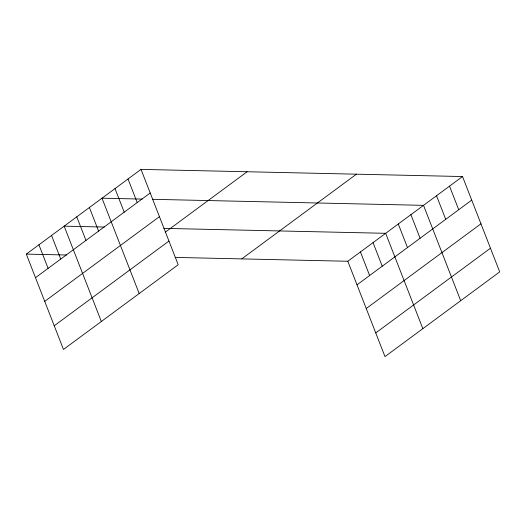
<?xml version="1.0" encoding="UTF-8"?>
<svg xmlns="http://www.w3.org/2000/svg" width="526" height="526" viewBox="0 0 526 526"><rect width="100%" height="100%" fill="white"/><g stroke="black" fill="none" stroke-linecap="round" stroke-linejoin="round"><path stroke-width="0.79" d="M141.014 169.392L178.189 264.742L63.475 349.455L26.3 254.111L141.014 169.392L462.525 176.545L499.7 271.889L384.986 356.608L347.811 261.258L175.178 257.418M35.492 277.689L150.206 192.976M44.723 301.372L159.437 216.653M165.21 232.242L247.115 171.752M54.237 325.772L168.951 241.059M241.717 258.904L356.424 174.185M347.811 261.258L462.525 176.545M357.003 284.842L471.717 200.123M366.241 308.525L480.955 223.806M375.755 332.925L490.469 248.206M142.198 199.091L102.011 198.197L139.186 293.541M152.652 199.321L423.522 205.35L460.697 300.694M104.345 227.048L64.152 226.154L101.327 321.498M163.823 228.369L385.67 233.307L422.845 328.651M26.3 254.111L66.486 255.005M449.526 186.145L458.718 209.723M436.527 195.744L445.719 219.329M410.905 214.667L420.096 238.245M398.287 223.984L407.479 247.562M373.052 242.624L382.244 266.202M360.428 251.941L369.627 275.519M128.015 178.998L137.207 202.576M115.01 188.597L124.202 212.175M89.394 207.514L98.586 231.098M76.776 216.837L85.968 240.415M51.535 235.47L60.727 259.048M38.917 244.794L48.109 268.372"/></g></svg>
